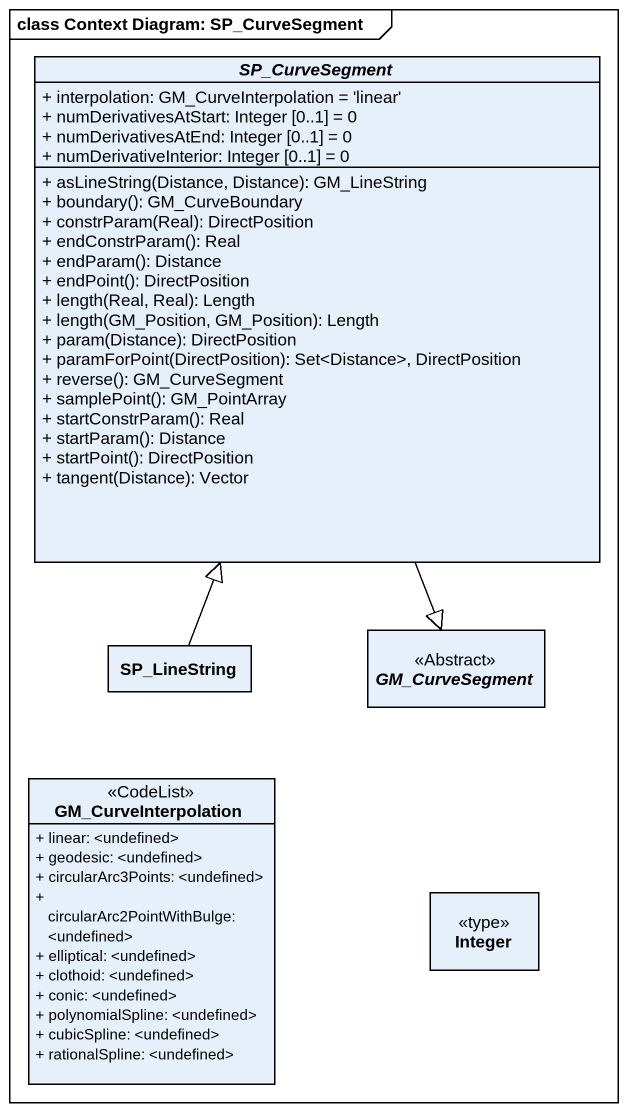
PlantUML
@startuml
mainframe class Context Diagram: SP_CurveSegment
hide circle
hide empty members
skinparam classAttributeIconSize 0
abstract class SP_CurveSegment {
  + interpolation: GM_CurveInterpolation = 'linear'
  + numDerivativesAtStart: Integer [0..1] = 0
  + numDerivativesAtEnd: Integer [0..1] = 0
  + numDerivativeInterior: Integer [0..1] = 0
  + asLineString(Distance, Distance): GM_LineString
  + boundary(): GM_CurveBoundary
  + constrParam(Real): DirectPosition
  + endConstrParam(): Real
  + endParam(): Distance
  + endPoint(): DirectPosition
  + length(Real, Real): Length
  + length(GM_Position, GM_Position): Length
  + param(Distance): DirectPosition
  + paramForPoint(DirectPosition): Set<Distance>, DirectPosition
  + reverse(): GM_CurveSegment
  + samplePoint(): GM_PointArray
  + startConstrParam(): Real
  + startParam(): Distance
  + startPoint(): DirectPosition
  + tangent(Distance): Vector
}
class SP_LineString
abstract class GM_CurveSegment <<Abstract>>
class GM_CurveInterpolation <<CodeList>> {
  + linear: <undefined>
  + geodesic: <undefined>
  + circularArc3Points: <undefined>
  + circularArc2PointWithBulge: <undefined>
  + elliptical: <undefined>
  + clothoid: <undefined>
  + conic: <undefined>
  + polynomialSpline: <undefined>
  + cubicSpline: <undefined>
  + rationalSpline: <undefined>
}
class Integer <<type>>
SP_CurveSegment --|> GM_CurveSegment
SP_LineString -up-|> SP_CurveSegment
@enduml
